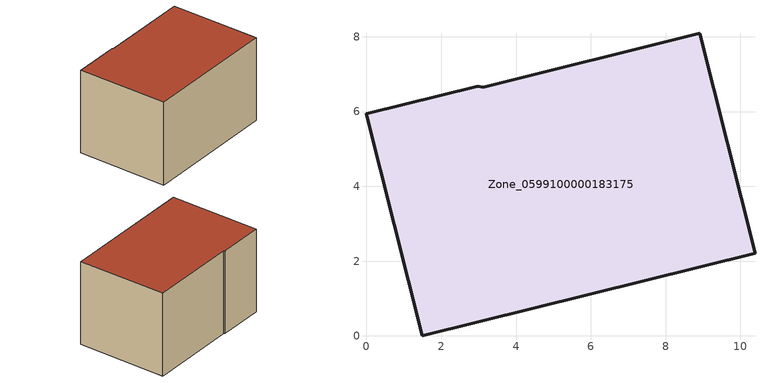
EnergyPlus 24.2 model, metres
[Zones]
Zone_0599100000183175
 floor ground (C_G): 1.49,0 0,5.94 2.97,6.68 3.12,6.65 8.92,8.1 10.39,2.21 z0
 wall outside (C_F): 10.39,2.21 8.92,8.1 3.12,6.65 2.97,6.68 0,5.94 1.49,0 10.39,2.21 z0:5.72
 roof outside (C_R): 0,5.94 1.49,0 10.39,2.21 8.92,8.1 3.12,6.65 2.97,6.68 z5.72
[BUILDING]
Pand.0599100000183175: North Axis=0; Terrain=City; Loads Convergence Tolerance Value=0.04; Temperature Convergence Tolerance Value=0.4; Solar Distribution=FullExterior; Maximum Number of Warmup Days=25; Minimum Number of Warmup Days=1
[Site:Location]
Rotterdam.The.Hague.AP_ZH_NLD Design_Conditions: Latitude=51.96; Longitude=4.45; Time Zone=1; Elevation=-4.5
[SITE:GROUNDTEMPERATURE:BUILDINGSURFACE]
18, 18, 18, 18, 18, 18, 18, 18, 18, 18, 18, 18
[MATERIAL] Thermal Absorptance=0.9; Solar Absorptance=0.7; Visible Absorptance=0.7
Name | Roughness | Thickness | Conductivity | Density | Specific Heat
G.TC.1946-1964 | MediumSmooth | 0.15 | 1 | 540 | 1210
F.TC.1946-1964 | Rough | 0.3 | 0.857143 | 1920 | 840
R.TC.1946-1964 | MediumRough | 0.2 | 0.235294 | 1500 | 1000
[CONSTRUCTION]
C_G: G.TC.1946-1964
C_F: F.TC.1946-1964
C_R: R.TC.1946-1964
[ZONE]
Zone_0599100000183175: Type=1; Multiplier=1; Ceiling Height=Autocalculate; Volume=Autocalculate; Floor Area=autocalculate; Part of Total Floor Area=Yes
[ZONEINFILTRATION:DESIGNFLOWRATE]
Infil_Zone_0599100000183175: Zone or ZoneList or Space or SpaceList=Zone_0599100000183175; Schedule=AlwaysOn; Design Flow Rate Calculation Method=Flow/Area; Flow Rate per Floor Area=0.003; Constant Term Coefficient=1; Temperature Term Coefficient=0; Velocity Term Coefficient=0; Velocity Squared Term Coefficient=0
[HVACTEMPLATE:ZONE:IDEALLOADSAIRSYSTEM]
Zone_0599100000183175: Maximum Heating Supply Air Temperature=50; Minimum Cooling Supply Air Temperature=13; Maximum Heating Supply Air Humidity Ratio=0.0156; Minimum Cooling Supply Air Humidity Ratio=0.0077; Heating Limit=NoLimit; Cooling Limit=NoLimit; Dehumidification Control Type=ConstantSensibleHeatRatio; Cooling Sensible Heat Ratio=0.7; Dehumidification Setpoint=60; Humidification Control Type=None; Humidification Setpoint=30; Outdoor Air Method=None; Outdoor Air Flow Rate per Person=0.00944; Outdoor Air Flow Rate per Zone Floor Area=0; Outdoor Air Flow Rate per Zone=0; Demand Controlled Ventilation Type=None; Outdoor Air Economizer Type=NoEconomizer; Heat Recovery Type=None; Sensible Heat Recovery Effectiveness=0.7; Latent Heat Recovery Effectiveness=0.65
[ZONECONTROL:THERMOSTAT]
ThermostatControl_Zone_0599100000183175: Zone or ZoneList=Zone_0599100000183175; Control Type Schedule=DualSetpointControlType; Control 1=Thermostat_Zone_0599100000183175; Temperature Difference Between Cutout And Setpoint=0
[THERMOSTATSETPOINT:DUALSETPOINT]
Thermostat_Zone_0599100000183175: Heating Setpoint Temperature Schedule=HeatingSetpoint_Zone_0599100000183175; Cooling Setpoint Temperature Schedule=CoolingSetpoint_Zone_0599100000183175
[SCHEDULE:COMPACT]
HeatingSetpoint_Zone_0599100000183175: Through: 12/31, For: AllDays, Until: 24:00, 21
CoolingSetpoint_Zone_0599100000183175: Through: 12/31, For: AllDays, Until: 24:00, 24
DualSetpointControlType: Through: 12/31, For: AllDays, Until: 24:00, 4
AlwaysOn: Through: 12/31, For: AllDays, Until: 24:00, 1
